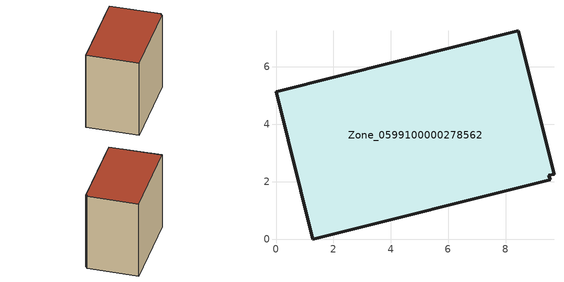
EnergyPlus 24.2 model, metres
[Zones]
Zone_0599100000278562
 floor ground (C_G): 9.51,2.22 9.55,2.07 1.28,0 0,5.13 8.44,7.25 9.69,2.27 z0
 wall outside (C_F): 9.69,2.27 8.44,7.25 0,5.13 1.28,0 9.55,2.07 9.51,2.22 9.69,2.27 z0:8.22
 roof outside (C_R): 9.55,2.07 9.51,2.22 9.69,2.27 8.44,7.25 0,5.13 1.28,0 z8.22
[BUILDING]
Pand.0599100000278562: North Axis=0; Terrain=City; Loads Convergence Tolerance Value=0.04; Temperature Convergence Tolerance Value=0.4; Solar Distribution=FullExterior; Maximum Number of Warmup Days=25; Minimum Number of Warmup Days=1
[Site:Location]
Rotterdam.The.Hague.AP_ZH_NLD Design_Conditions: Latitude=51.96; Longitude=4.45; Time Zone=1; Elevation=-4.5
[SITE:GROUNDTEMPERATURE:BUILDINGSURFACE]
18, 18, 18, 18, 18, 18, 18, 18, 18, 18, 18, 18
[MATERIAL] Thermal Absorptance=0.9; Solar Absorptance=0.7; Visible Absorptance=0.7
Name | Roughness | Thickness | Conductivity | Density | Specific Heat
G.TI.1975-1991 | MediumSmooth | 0.15 | 0.288461 | 540 | 1210
F.TI.1975-1991 | Rough | 0.3 | 0.230769 | 1920 | 840
R.TI.1975-1991 | MediumRough | 0.2 | 0.153846 | 1500 | 1000
[CONSTRUCTION]
C_G: G.TI.1975-1991
C_F: F.TI.1975-1991
C_R: R.TI.1975-1991
[ZONE]
Zone_0599100000278562: Type=1; Multiplier=1; Ceiling Height=Autocalculate; Volume=Autocalculate; Floor Area=autocalculate; Part of Total Floor Area=Yes
[ZONEINFILTRATION:DESIGNFLOWRATE]
Infil_Zone_0599100000278562: Zone or ZoneList or Space or SpaceList=Zone_0599100000278562; Schedule=AlwaysOn; Design Flow Rate Calculation Method=Flow/Area; Flow Rate per Floor Area=0.003; Constant Term Coefficient=1; Temperature Term Coefficient=0; Velocity Term Coefficient=0; Velocity Squared Term Coefficient=0
[HVACTEMPLATE:ZONE:IDEALLOADSAIRSYSTEM]
Zone_0599100000278562: Maximum Heating Supply Air Temperature=50; Minimum Cooling Supply Air Temperature=13; Maximum Heating Supply Air Humidity Ratio=0.0156; Minimum Cooling Supply Air Humidity Ratio=0.0077; Heating Limit=NoLimit; Cooling Limit=NoLimit; Dehumidification Control Type=ConstantSensibleHeatRatio; Cooling Sensible Heat Ratio=0.7; Dehumidification Setpoint=60; Humidification Control Type=None; Humidification Setpoint=30; Outdoor Air Method=None; Outdoor Air Flow Rate per Person=0.00944; Outdoor Air Flow Rate per Zone Floor Area=0; Outdoor Air Flow Rate per Zone=0; Demand Controlled Ventilation Type=None; Outdoor Air Economizer Type=NoEconomizer; Heat Recovery Type=None; Sensible Heat Recovery Effectiveness=0.7; Latent Heat Recovery Effectiveness=0.65
[ZONECONTROL:THERMOSTAT]
ThermostatControl_Zone_0599100000278562: Zone or ZoneList=Zone_0599100000278562; Control Type Schedule=DualSetpointControlType; Control 1=Thermostat_Zone_0599100000278562; Temperature Difference Between Cutout And Setpoint=0
[THERMOSTATSETPOINT:DUALSETPOINT]
Thermostat_Zone_0599100000278562: Heating Setpoint Temperature Schedule=HeatingSetpoint_Zone_0599100000278562; Cooling Setpoint Temperature Schedule=CoolingSetpoint_Zone_0599100000278562
[SCHEDULE:COMPACT]
HeatingSetpoint_Zone_0599100000278562: Through: 12/31, For: AllDays, Until: 24:00, 21
CoolingSetpoint_Zone_0599100000278562: Through: 12/31, For: AllDays, Until: 24:00, 24
DualSetpointControlType: Through: 12/31, For: AllDays, Until: 24:00, 4
AlwaysOn: Through: 12/31, For: AllDays, Until: 24:00, 1
